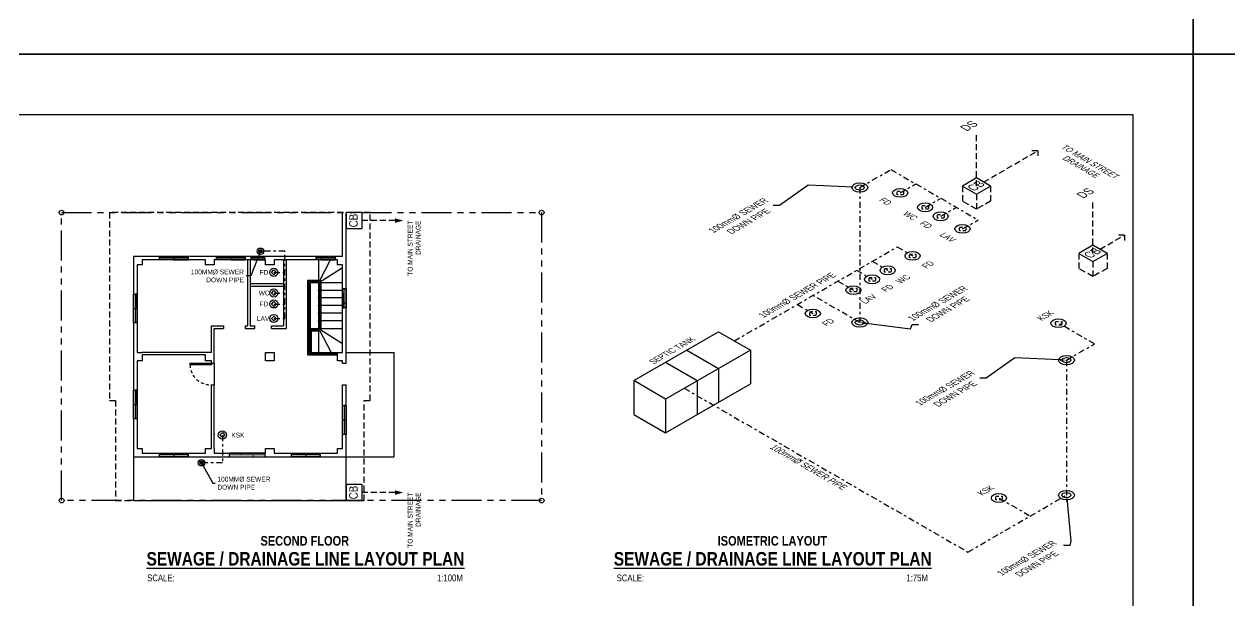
# Model space of a CAD drawing. Header units: inches. Extents: x 7263 to 7501, y 1317 to 1521.
# Drawn here: x 7290.5 to 7340.7, y 1396.3 to 1420.4 of the extents above; entities that cross this region are included whole.
import ezdxf
from ezdxf.enums import TextEntityAlignment as Align

# ---------------------------------------------------------------- set-up
doc = ezdxf.new("R2010")
doc.units = ezdxf.units.IN
doc.header["$MEASUREMENT"] = 0
for name, pattern in [('CWL', [0.5, 0.25, -0.125, 0, -0.125]), ('HIDDEN', [0.375, 0.25, -0.125]), ('HIDDEN2', [0.1875, 0.125, -0.0625]), ('PHANTOM', [2.5, 1.25, -0.25, 0.25, -0.25, 0.25, -0.25])]:
    doc.linetypes.add(name, pattern=pattern)
for name, color, linetype, lineweight in [('.25', 250, 'Continuous', 25), ('Muebles', 2, 'Continuous', 0), ('plumbing', 42, 'Continuous', 15)]:
    doc.layers.add(name, color=color, linetype=linetype, lineweight=lineweight)
for name, color, linetype in [('COLUMN', 7, 'Continuous'), ('Layer1', 1, 'Continuous'), ('Layer2', 2, 'Continuous'), ('Layer3', 3, 'Continuous'), ('Layer4', 4, 'Continuous'), ('Layer5', 5, 'Continuous'), ('Layer6', 6, 'Continuous')]:
    doc.layers.add(name, color=color, linetype=linetype)
doc.styles.get("Standard").update_dxf_attribs({"font": ''})
doc.styles.get('Standard').set_extended_font_data('Tw Cen MT Condensed')
doc.dimstyles.new('ISOMETRIC -30', dxfattribs={"dimtxt": 0.2, "dimasz": 0.18, "dimexe": 0.18, "dimexo": 0.0625, "dimgap": 0.09, "dimtad": 0, "dimzin": 0, "dimdsep": 46, "dimtxsty": 'Standard', "dimblk": 'ARCHTICK', "dimcen": 0.09, "dimclrd": 8, "dimclre": 8, "dimclrt": 2, "dimadec": 0, "dimazin": 0, "dimtfac": 1, "dimtofl": 0, "dimtmove": 0, "dimatfit": 3, "dimfxl": 1, "dimtolj": 1, "dimtzin": 0, "dimarcsym": 0})

# ---------------------------------------------------------------- blocks, each defined once
blk = doc.blocks.new('_ArchTick')
at = {"color": 0, "linetype": 'ByBlock', "const_width": 0.15}
blk.add_lwpolyline([(-0.5, -0.5), (0.5, 0.5)], dxfattribs=at)

msp = doc.modelspace()

# ---------------------------------------------------------------- hatches: boundary and pattern name
at = {"layer": 'Layer5', "true_color": 0xc8c92d, "extrusion": (0, 0.8164965809277261, 0.5773502691896257)}
h = msp.add_hatch(color=52, dxfattribs=at)
h.dxf.hatch_style = 1
h.paths.add_polyline_path([(-7325.173018855593, -3790.057518002789, -0.4142135623730951), (-7325.436721898453, -3790.057518002787, -0.4142135623730951), (-7325.436721898453, -3789.793814959929)])
h.paths.add_polyline_path([(-7325.173018855591, -3789.793814959928, -0.4142135623730951), (-7325.173018855593, -3790.057518002789), (-7325.436721898453, -3789.793814959929, -0.4142135623730951)])
h = msp.add_hatch(color=52, dxfattribs=at)
h.dxf.hatch_style = 1
h.paths.add_polyline_path([(-7325.173018855593, -3786.809922738596, -0.4142135623730951), (-7325.436721898453, -3786.809922738592, -0.4142135623730951), (-7325.436721898453, -3786.546219695735)])
h.paths.add_polyline_path([(-7325.173018855591, -3786.546219695735, -0.4142135623730951), (-7325.173018855593, -3786.809922738596), (-7325.436721898453, -3786.546219695735, -0.4142135623730951)])
h = msp.add_hatch(color=52, dxfattribs=at)
h.dxf.hatch_style = 1
h.paths.add_polyline_path([(-7333.7838944112, -3783.10511070545, -0.4142135623730951), (-7334.04759745406, -3783.105110705447, -0.4142135623730951), (-7334.04759745406, -3782.84140766259)])
h.paths.add_polyline_path([(-7333.783894411198, -3782.841407662588, -0.4142135623730951), (-7333.7838944112, -3783.10511070545), (-7334.04759745406, -3782.84140766259, -0.4142135623730951)])
h = msp.add_hatch(color=52, dxfattribs=at)
h.dxf.hatch_style = 1
h.paths.add_polyline_path([(-7333.7838944112, -3779.857515441257, -0.4142135623730951), (-7334.04759745406, -3779.857515441252, -0.4142135623730951), (-7334.04759745406, -3779.593812398396)])
h.paths.add_polyline_path([(-7333.783894411198, -3779.593812398396, -0.4142135623730951), (-7333.7838944112, -3779.857515441257), (-7334.04759745406, -3779.593812398396, -0.4142135623730951)])
at = {"layer": 'plumbing', "lineweight": 25}
h = msp.add_hatch(color=256, dxfattribs=at)
h.dxf.hatch_style = 1
h.paths.add_polyline_path([(7300.332167918813, 1410.981929948817, -0.4142135623730951), (7300.406754402742, 1410.907343464886, -0.4142135623730951), (7300.332167918813, 1410.832756980956)])
h.paths.add_polyline_path([(7300.257581434882, 1410.907343464886, -0.4142135623730951), (7300.332167918813, 1410.981929948817), (7300.332167918813, 1410.832756980956, -0.4142135623730951)])
h = msp.add_hatch(color=256, dxfattribs=at)
h.dxf.hatch_style = 1
h.paths.add_polyline_path([(7297.878248720578, 1402.16545732757, -0.4142135623730951), (7297.952835204507, 1402.090870843639, -0.4142135623730951), (7297.878248720578, 1402.016284359709)])
h.paths.add_polyline_path([(7297.803662236647, 1402.090870843639, -0.4142135623730951), (7297.878248720578, 1402.16545732757), (7297.878248720578, 1402.016284359709, -0.4142135623730951)])

# ---------------------------------------------------------------- linework, layer by layer
at = {"layer": '.25', "color": 9, "true_color": 0xc7c8ca}
for p in [(7302.747232841641, 1409.274667572694), (7302.747596968831, 1408.95795997853), (7302.747961096023, 1408.641252384366), (7302.748325223214, 1408.324544790202), (7302.748689350405, 1408.007837196038), (7298.398225588222, 1403.266410648448)]:
    msp.add_point(p, dxfattribs=at)
at = {"layer": 'COLUMN', "color": 4}
for centre in [(7292.048225588223, 1412.516204790233), (7312.048225588223, 1412.516204790233), (7292.048225588223, 1400.516204790233), (7312.048225588223, 1400.516204790233)]:
    msp.add_circle(centre, 0.1000000000004455, dxfattribs=at)
at = {"layer": 'Defpoints'}
for points in [[(7262.696543179543, 1470.115960382252), (7339.196543179544, 1470.115960382252), (7339.196543179544, 1419.115960382252), (7262.696543179543, 1419.115960382252)], [(7339.196543179544, 1470.115960382252), (7415.696543179545, 1470.115960382252), (7415.696543179545, 1419.115960382252), (7339.196543179544, 1419.115960382252)], [(7262.696543179543, 1419.115960382252), (7339.196543179544, 1419.115960382252), (7339.196543179544, 1368.115960382252), (7262.696543179543, 1368.115960382252)], [(7339.196543179544, 1419.115960382252), (7415.696543179545, 1419.115960382252), (7415.696543179545, 1368.115960382252), (7339.196543179544, 1368.115960382252)]]:
    msp.add_lwpolyline(points, close=True, dxfattribs=at)
at = {"layer": 'Layer1'}
for p, q in [((7302.848191853352, 1409.691377678738), (7302.297960577474, 1409.691377678739)), ((7302.297960577474, 1409.691377678739), (7302.297960577474, 1406.590859013224)), ((7302.798249257489, 1409.641377678737), (7302.348133465977, 1409.641377678738)), ((7302.348133465977, 1409.641377678738), (7302.348133465978, 1406.641031901729)), ((7302.798249257489, 1409.641377678737), (7302.799053510644, 1407.641204790233)), ((7302.848191853352, 1409.691377678738), (7302.849111030027, 1407.591204790232)), ((7302.399009537777, 1407.641204790233), (7302.399069323567, 1407.591204790232)), ((7302.399009537777, 1407.641204790233), (7302.799053510644, 1407.641204790233)), ((7302.399069323567, 1407.591204790232), (7302.849111030027, 1407.591204790232)), ((7298.398225588221, 1406.241204790235), (7298.398225588221, 1405.341204790235)), ((7302.297960577474, 1406.590859013224), (7303.548225588222, 1406.590859013224)), ((7302.348133465978, 1406.641031901729), (7303.548225588222, 1406.641031901728))]:
    msp.add_line(p, q, dxfattribs=at)
for points in [[(7296.123225588221, 1410.691204790233), (7297.323225588221, 1410.691204790233), (7297.323225588221, 1410.541204790233), (7296.123225588221, 1410.541204790233)], [(7298.498265971351, 1410.691204790237), (7299.698265971352, 1410.691204790237), (7299.698265971352, 1410.541204790237), (7298.498265971351, 1410.541204790237)], [(7299.948306354484, 1410.691204790232), (7300.498225588221, 1410.691204790232), (7300.498225588221, 1410.541204790232), (7299.948306354484, 1410.541204790232)], [(7302.64822558822, 1410.691204790233), (7303.448225588221, 1410.691204790233), (7303.448225588221, 1410.541204790233), (7302.64822558822, 1410.541204790233)], [(7303.898225588222, 1409.341204790233), (7303.898225588222, 1408.541204790232), (7303.748225588222, 1408.541204790232), (7303.748225588222, 1409.341204790233)], [(7295.048225588222, 1407.916204790232), (7295.048225588222, 1409.116204790233), (7295.198225588221, 1409.116204790233), (7295.198225588221, 1407.916204790232)], [(7295.048225588222, 1403.916204790232), (7295.048225588222, 1405.116204790233), (7295.198225588221, 1405.116204790233), (7295.198225588221, 1403.916204790232)], [(7303.748225588224, 1403.275818461509), (7303.748225588224, 1404.47581846151), (7303.898225588224, 1404.47581846151), (7303.898225588224, 1403.275818461509)], [(7296.12322558822, 1402.491204790233), (7297.32322558822, 1402.491204790233), (7297.32322558822, 1402.341204790233), (7296.12322558822, 1402.341204790233)], [(7300.523225588222, 1402.341204790234), (7300.523225588222, 1402.491204790233), (7299.023225588222, 1402.491204790233), (7299.023225588222, 1402.341204790234)], [(7301.623225588221, 1402.491204790233), (7302.823225588222, 1402.491204790233), (7302.823225588222, 1402.341204790233), (7301.623225588221, 1402.341204790233)]]:
    msp.add_lwpolyline(points, close=True, dxfattribs=at)
at = {"layer": 'Layer1', "linetype": 'HIDDEN2'}
msp.add_arc((7298.243538088223, 1406.184954790234), 0.8455204226735049, 181.2706776869184, 273.7084281569754, dxfattribs=at)
at = {"layer": 'Layer2'}
for p, q in [((7302.745976084781, 1410.541204790233), (7302.746953153734, 1409.691377678739)), ((7302.802532740468, 1409.69137767874), (7303.257355989584, 1410.541204790233)), ((7302.747068129032, 1409.591375396129), (7303.750264145622, 1410.226846133626)), ((7302.749053477596, 1409.591377678738), (7302.398306354483, 1409.591031901728)), ((7302.398306354483, 1409.591031901728), (7302.398306354482, 1406.691204790233)), ((7302.746868714449, 1409.591375166858), (7302.749053477596, 1407.691129601874)), ((7302.747010640071, 1409.641377678737), (7302.747068129032, 1409.591375396129)), ((7302.747068129032, 1409.591375396129), (7302.775772988817, 1409.641377678739)), ((7302.798269362998, 1409.59137539613), (7302.747068129032, 1409.591375396129)), ((7302.79863349019, 1409.274667801966), (7302.747432256224, 1409.274667801966)), ((7303.748225588223, 1409.591375396129), (7302.848235621064, 1409.591375396129)), ((7303.748589715415, 1409.274667801966), (7302.848599748256, 1409.274667801966)), ((7302.79899761738, 1408.957960207802), (7302.747796383414, 1408.957960207802)), ((7303.748953842605, 1408.957960207802), (7302.848963875446, 1408.957960207802)), ((7302.798269362998, 1408.641252613638), (7302.747068129032, 1408.641252613638)), ((7302.799725871763, 1408.324545019474), (7302.748524637797, 1408.324545019474)), ((7303.748225588223, 1408.641252613638), (7302.848235621064, 1408.641252613638)), ((7303.749682096988, 1408.324545019474), (7302.849692129829, 1408.324545019474)), ((7302.800089998954, 1408.00783742531), (7302.748888764988, 1408.00783742531)), ((7303.750046224179, 1408.00783742531), (7302.85005625702, 1408.00783742531)), ((7302.448949787729, 1407.691204790233), (7302.44900957352, 1407.641204790234)), ((7302.448949787729, 1407.691204790233), (7302.798996024307, 1407.691204790232)), ((7302.449069359311, 1407.591204790232), (7302.45014550354, 1406.691204790233)), ((7302.74901323716, 1407.691204790232), (7302.775772988817, 1407.641204790233)), ((7302.74901323716, 1407.691204790232), (7302.799038822856, 1407.659454824885)), ((7302.749110963933, 1407.591204790232), (7302.750145718, 1406.691204790233)), ((7302.802532740476, 1407.591204790232), (7303.283674860566, 1406.692201454463)), ((7302.848996057353, 1407.691204790233), (7303.751286913388, 1407.691204790233)), ((7302.849080518499, 1407.627694634968), (7303.750040901908, 1407.055878022477)), ((7302.398306354482, 1406.691204790233), (7303.548225588222, 1406.691204790233))]:
    msp.add_line(p, q, dxfattribs=at)
for points in [[(7296.723225588221, 1410.616204790233), (7296.123225588221, 1410.616204790233), (7296.123225588221, 1410.691204790233), (7296.723225588221, 1410.691204790233)], [(7296.723225588221, 1410.541204790233), (7297.323225588221, 1410.541204790233), (7297.323225588221, 1410.616204790233), (7296.723225588221, 1410.616204790233)], [(7299.098265971352, 1410.616204790237), (7298.498265971351, 1410.616204790237), (7298.498265971351, 1410.691204790237), (7299.098265971352, 1410.691204790237)], [(7299.098265971352, 1410.541204790237), (7299.698265971352, 1410.541204790237), (7299.698265971352, 1410.616204790237), (7299.098265971352, 1410.616204790237)], [(7300.376791366869, 1410.616204790232), (7299.948306354484, 1410.616204790232), (7299.948306354484, 1410.691204790232), (7300.376791366869, 1410.691204790232)], [(7300.498225588221, 1410.616204790232), (7300.069740575836, 1410.616204790232), (7300.069740575836, 1410.541204790232), (7300.498225588221, 1410.541204790232)], [(7303.248225588221, 1410.616204790233), (7302.64822558822, 1410.616204790233), (7302.64822558822, 1410.691204790233), (7303.248225588221, 1410.691204790233)], [(7302.848225588221, 1410.541204790233), (7303.448225588221, 1410.541204790233), (7303.448225588221, 1410.616204790233), (7302.848225588221, 1410.616204790233)], [(7303.823225588222, 1408.741204790233), (7303.823225588222, 1409.341204790233), (7303.898225588222, 1409.341204790233), (7303.898225588222, 1408.741204790233)], [(7295.198225588221, 1408.516204790233), (7295.198225588221, 1409.116204790233), (7295.123225588221, 1409.116204790233), (7295.123225588221, 1408.516204790233)], [(7303.748225588222, 1409.141204790232), (7303.748225588222, 1408.541204790232), (7303.823225588222, 1408.541204790232), (7303.823225588222, 1409.141204790232)], [(7295.123225588221, 1408.516204790233), (7295.123225588221, 1407.916204790232), (7295.048225588222, 1407.916204790232), (7295.048225588222, 1408.516204790233)], [(7297.398225588222, 1406.241204790233), (7298.298225588222, 1406.241204790233), (7298.298225588222, 1406.166204790233), (7297.398225588222, 1406.166204790233)], [(7295.198225588221, 1404.516204790233), (7295.198225588221, 1405.116204790233), (7295.123225588221, 1405.116204790233), (7295.123225588221, 1404.516204790233)], [(7295.123225588221, 1404.516204790233), (7295.123225588221, 1403.916204790232), (7295.048225588222, 1403.916204790232), (7295.048225588222, 1404.516204790233)], [(7303.898225588224, 1403.875818461509), (7303.898225588224, 1404.47581846151), (7303.823225588223, 1404.47581846151), (7303.823225588223, 1403.875818461509)], [(7303.823225588223, 1403.875818461509), (7303.823225588223, 1403.275818461509), (7303.748225588224, 1403.275818461509), (7303.748225588224, 1403.875818461509)], [(7296.72322558822, 1402.416204790233), (7296.12322558822, 1402.416204790233), (7296.12322558822, 1402.491204790233), (7296.72322558822, 1402.491204790233)], [(7296.72322558822, 1402.341204790233), (7297.32322558822, 1402.341204790233), (7297.32322558822, 1402.416204790233), (7296.72322558822, 1402.416204790233)], [(7302.223225588222, 1402.416204790233), (7301.623225588221, 1402.416204790233), (7301.623225588221, 1402.491204790233), (7302.223225588222, 1402.491204790233)], [(7302.223225588222, 1402.341204790233), (7302.823225588222, 1402.341204790233), (7302.823225588222, 1402.416204790233), (7302.223225588222, 1402.416204790233)]]:
    msp.add_lwpolyline(points, close=True, dxfattribs=at)
at = {"layer": 'Layer3', "color": 52, "linetype": 'CWL', "lineweight": -3, "true_color": 0xc8c92d}
for p, q in [((7325.304870377026, 1413.561338966719, -3642.153214571892), (7326.603908482702, 1414.311338966719, -3642.153214571892)), ((7326.603908482702, 1414.311338966719, -3642.153214571892), (7330.241215178597, 1412.211338966719, -3642.153214571892)), ((7325.304870377023, 1413.561338966714, -3642.153214571884), (7325.304870377023, 1407.936338966714, -3642.153214571884)), ((7326.987023881428, 1413.3355958795, -3642.152163687877), (7327.636542934265, 1413.710595879498, -3642.152163687874)), ((7328.026254365969, 1412.7355958795, -3642.152163687877), (7328.675773418806, 1413.110595879499, -3642.152163687875)), ((7328.682369451783, 1412.36133896672, -3642.153214571897), (7329.33188850462, 1412.736338966718, -3642.153214571895)), ((7329.59169612576, 1411.83633896672, -3642.153214571894), (7330.241215178597, 1412.211338966719, -3642.153214571892)), ((7301.348032555469, 1410.907343464886), (7300.332167918813, 1410.907343464886)), ((7301.348032555469, 1408.103897157082), (7301.348032555469, 1410.907343464886)), ((7320.082737192201, 1407.171338966714, -3642.153214571884), (7326.863716103832, 1411.086338966714, -3642.153214571884)), ((7326.863716103832, 1411.086338966714, -3642.153214571884), (7327.513235156671, 1410.711338966714, -3642.153214571884)), ((7325.824485619291, 1410.486338966714, -3642.153214571884), (7326.47400467213, 1410.111338966714, -3642.153214571884)), ((7300.89414065629, 1410.024912370426), (7301.348032555469, 1410.024912370426)), ((7325.174966566455, 1410.111338966714, -3642.153214571884), (7325.824485619291, 1409.736338966714, -3642.153214571884)), ((7324.395543703048, 1409.661338966714, -3642.153214571884), (7325.045062755887, 1409.286338966714, -3642.153214571884)), ((7300.89414065629, 1409.165392494752), (7301.348032555469, 1409.165392494752)), ((7325.304870377026, 1407.936338966717, -3642.15321457189), (7323.356313218513, 1409.061338966717, -3642.15321457189)), ((7300.89414065629, 1408.707219587036), (7301.348032555469, 1408.707219587036)), ((7322.706794165669, 1408.686338966714, -3642.153214571884), (7323.356313218507, 1408.311338966714, -3642.153214571884)), ((7300.89414065629, 1408.103897157082), (7301.348032555469, 1408.103897157082)), ((7335.084880227741, 1407.042364742087, -3638.725197348567), (7333.590986406213, 1407.904864742087, -3638.725197348567)), ((7333.915745932632, 1406.367364742087, -3638.725197348567), (7335.084880227741, 1407.042364742087, -3638.725197348567)), ((7333.91574593263, 1406.367364742082, -3638.725197348559), (7333.91574593263, 1400.742364742082, -3638.725197348559)), ((7317.989538757037, 1405.197364742085, -3638.725197348564), (7329.810785518716, 1398.372364742073, -3638.725197348564)), ((7298.747926439891, 1403.245359116222), (7298.747926439891, 1402.090870843639)), ((7298.747926439891, 1402.090870843639), (7297.878248720578, 1402.090870843639)), ((7329.810785518691, 1398.372364742058, -3638.725197348565), (7333.91574593263, 1400.742364742058, -3638.725197348565)), ((7331.109823624375, 1400.622364742085, -3638.725197348568), (7332.40886173007, 1399.872364742073, -3638.72519734857))]:
    msp.add_line(p, q, dxfattribs=at)
at = {"layer": 'Layer3'}
for p, q in [((7303.748225588222, 1410.691204790233), (7303.748225588222, 1412.516204790233)), ((7303.898225588221, 1406.241204790233), (7303.898225588223, 1412.516204790233)), ((7303.748225588221, 1410.691204790233), (7295.048225588222, 1410.691204790233)), ((7295.048225588222, 1410.691204790233), (7295.048225588222, 1402.341204790233)), ((7295.398225588222, 1410.341204790233), (7295.198225588221, 1410.341204790233)), ((7295.198225588221, 1410.341204790233), (7295.198225588221, 1406.691204790233)), ((7295.398225588221, 1410.541204790233), (7295.398225588222, 1410.341204790233)), ((7298.048225588222, 1410.541204790233), (7295.398225588221, 1410.541204790233)), ((7298.048225588222, 1410.341204790233), (7298.048225588221, 1410.541204790233)), ((7298.398225588222, 1410.341204790233), (7298.048225588222, 1410.341204790233)), ((7298.398225588221, 1410.541204790233), (7298.398225588222, 1410.341204790233)), ((7300.548225588222, 1410.541204790233), (7298.398225588221, 1410.541204790233)), ((7299.798306354483, 1410.541204790233), (7299.798306354483, 1407.791204790233)), ((7299.898306354483, 1410.541204790233), (7299.898306354483, 1407.791204790233)), ((7299.948306354484, 1410.691204790232), (7299.948306354484, 1410.541204790232)), ((7300.548225588222, 1410.341204790233), (7300.548225588222, 1410.541204790233)), ((7300.898225588222, 1410.341204790233), (7300.548225588222, 1410.341204790233)), ((7300.898225588222, 1410.541204790233), (7300.898225588222, 1410.341204790233)), ((7303.548225588222, 1410.541204790233), (7300.898225588221, 1410.541204790233)), ((7301.298306354483, 1410.541204790233), (7301.298306354483, 1407.791204790233)), ((7301.398306354483, 1410.541204790233), (7301.398306354483, 1407.691204790233)), ((7302.64822558822, 1410.691204790233), (7302.64822558822, 1410.541204790233)), ((7303.548225588222, 1410.341204790233), (7303.548225588222, 1410.541204790233)), ((7303.748225588221, 1410.341204790233), (7303.548225588222, 1410.341204790233)), ((7303.748225588223, 1406.691204790233), (7303.748225588222, 1410.341204790233)), ((7301.298306354483, 1409.541204790233), (7299.898306354484, 1409.541204790233)), ((7301.298306354483, 1409.441204790233), (7299.898306354484, 1409.441204790233)), ((7303.898225588222, 1409.341204790233), (7303.748225588222, 1409.341204790233)), ((7298.298225588222, 1406.691204790233), (7298.298225588222, 1407.791204790233)), ((7298.298225588222, 1407.791204790233), (7298.798306354483, 1407.791204790233)), ((7298.798306354482, 1407.791204790233), (7298.798306354483, 1407.691204790233)), ((7299.698306354481, 1407.791204790233), (7299.798306354482, 1407.791204790233)), ((7299.698306354481, 1407.791204790233), (7299.698306354481, 1407.691204790233)), ((7299.898306354484, 1407.791204790233), (7300.098306354486, 1407.791204790233)), ((7300.098306354485, 1407.691204790233), (7300.098306354487, 1407.791204790232)), ((7300.798306354486, 1407.691204790233), (7300.798306354486, 1407.791204790232)), ((7300.798306354485, 1407.791204790233), (7301.298306354483, 1407.791204790233)), ((7298.398225588221, 1406.241204790233), (7298.398225588222, 1407.691204790233)), ((7298.398225588222, 1407.691204790233), (7298.798306354483, 1407.691204790233)), ((7299.698306354481, 1407.691204790233), (7300.098306354486, 1407.691204790233)), ((7300.798306354486, 1407.691204790233), (7301.398306354483, 1407.691204790233)), ((7295.198225588219, 1406.691204790233), (7295.398225588222, 1406.691204790233)), ((7295.398225588222, 1406.341204790233), (7295.19822558822, 1406.341204790233)), ((7295.198225588221, 1406.341204790233), (7295.19822558822, 1402.691204790233)), ((7298.298225588222, 1406.691204790233), (7295.398225588222, 1406.691204790233)), ((7295.398225588222, 1406.591204790233), (7295.398225588222, 1406.341204790233)), ((7298.048225588222, 1406.591204790233), (7295.398225588222, 1406.591204790233)), ((7298.048225588222, 1406.341204790233), (7298.048225588222, 1406.591204790233)), ((7298.298225588223, 1406.341204790233), (7298.048225588222, 1406.341204790233)), ((7298.298225588222, 1406.241204790233), (7298.298225588222, 1406.341204790233)), ((7298.298225588222, 1406.241204790233), (7298.398225588221, 1406.241204790233)), ((7300.548225588222, 1406.691204790233), (7300.898225588222, 1406.691204790233)), ((7300.548225588222, 1406.341204790233), (7300.548225588222, 1406.691204790233)), ((7300.898225588222, 1406.341204790233), (7300.548225588222, 1406.341204790233)), ((7300.898225588222, 1406.691204790233), (7300.898225588222, 1406.341204790233)), ((7303.548225588222, 1406.691204790233), (7303.748225588224, 1406.691204790233)), ((7303.548225588222, 1406.341204790233), (7303.548225588222, 1406.691204790233)), ((7303.748225588223, 1406.341204790233), (7303.548225588222, 1406.341204790233)), ((7303.748225588223, 1406.241204790233), (7303.748225588223, 1406.341204790233)), ((7303.748225588223, 1406.241204790233), (7303.898225588223, 1406.241204790233)), ((7303.898225588222, 1406.691204790233), (7305.898225588222, 1406.691204790233)), ((7305.898225588222, 1402.341204790233), (7305.898225588222, 1406.691204790233)), ((7298.298225588222, 1402.691204790233), (7298.298225588222, 1405.341204790234)), ((7298.298225588222, 1405.341204790233), (7298.398225588221, 1405.341204790234)), ((7298.398225588222, 1402.691204790233), (7298.398225588221, 1405.341204790234)), ((7303.748225588223, 1402.691204790233), (7303.748225588223, 1405.341204790233)), ((7303.748225588223, 1405.341204790233), (7303.898225588223, 1405.341204790233)), ((7303.898225588222, 1402.341204790233), (7303.898225588221, 1405.341204790233)), ((7295.048225588222, 1402.341204790233), (7303.898225588222, 1402.341204790233)), ((7295.048225588222, 1402.341204790233), (7295.048225588222, 1400.516204790233)), ((7295.198225588219, 1402.691204790233), (7295.398225588222, 1402.691204790233)), ((7295.398225588222, 1402.691204790233), (7295.398225588221, 1402.491204790233)), ((7295.398225588222, 1402.491204790233), (7298.048225588221, 1402.491204790233)), ((7298.048225588222, 1402.691204790233), (7298.298225588223, 1402.691204790233)), ((7298.048225588222, 1402.491204790233), (7298.048225588222, 1402.691204790233)), ((7298.398225588222, 1402.691204790233), (7298.398225588221, 1402.491204790233)), ((7298.398225588222, 1402.491204790233), (7300.548225588222, 1402.491204790233)), ((7300.548225588222, 1402.691204790233), (7300.898225588222, 1402.691204790233)), ((7300.548225588223, 1402.491204790233), (7300.548225588222, 1402.691204790233)), ((7300.898225588222, 1402.691204790233), (7300.898225588221, 1402.491204790233)), ((7300.898225588222, 1402.491204790233), (7303.548225588223, 1402.491204790233)), ((7303.548225588222, 1402.691204790233), (7303.748225588223, 1402.691204790233)), ((7303.548225588222, 1402.491204790233), (7303.548225588222, 1402.691204790233)), ((7303.898225588222, 1400.516204790233), (7303.898225588222, 1402.341204790233)), ((7303.898225588222, 1402.341204790233), (7305.898225588222, 1402.341204790233)), ((7295.048225588222, 1400.516204790233), (7303.898225588222, 1400.516204790233))]:
    msp.add_line(p, q, dxfattribs=at)
at = {"layer": 'Layer3', "linetype": 'PHANTOM'}
msp.add_lwpolyline([(7292.048225588223, 1412.516204790233), (7312.048225588223, 1412.516204790233), (7312.048225588223, 1400.516204790233), (7292.048225588223, 1400.516204790233)], close=True, dxfattribs=at)
at = {"layer": 'Layer3', "linetype": 'HIDDEN'}
msp.add_lwpolyline([(7294.048225588223, 1412.516204790233), (7294.048225588223, 1404.691204790232), (7294.298225588223, 1404.691204790232), (7294.298225588223, 1400.516204790233), (7304.648225588223, 1400.516204790233), (7304.648225588222, 1404.691204790232), (7304.898225588223, 1404.691204790232), (7304.898225588223, 1412.516204790233)], close=True, dxfattribs=at)
at = {"layer": 'Layer4', "linetype": 'HIDDEN'}
for p, q in [((7330.16842443165, 1413.619313209371, -3642.153214571884), (7330.168424431652, 1415.836755674099, -3642.153214571884)), ((7330.463052257144, 1413.789416663734, -3642.393777184056), (7332.725388521233, 1415.095577114803, -3642.393777184056)), ((7332.725388521233, 1415.095577114803, -3642.393777184056), (7332.408663530883, 1415.095577114803, -3642.393777184056)), ((7332.725388521233, 1415.095577114803, -3642.393777184056), (7332.725388521233, 1414.878320208944, -3642.393777184056)), ((7329.579168780662, 1413.619313209371, -3642.153214571883), (7329.579168780662, 1412.994313209372, -3642.153214571883)), ((7330.16842443165, 1413.279106300651, -3641.672089347558), (7330.168424431652, 1412.654106300652, -3641.672089347558)), ((7330.757680082638, 1413.619313209372, -3642.153214571883), (7330.757680082642, 1412.994313209374, -3642.153214571883)), ((7335.020294105378, 1410.818084947172, -3642.153214571884), (7335.020294105379, 1413.035527411899, -3642.153214571884)), ((7335.314921930872, 1410.988188401535, -3642.393777184056), (7336.3358113227, 1411.577599166719, -3642.393777184056)), ((7336.3358113227, 1411.577599166719, -3642.393777184056), (7336.01908633235, 1411.577599166719, -3642.393777184056)), ((7336.3358113227, 1411.577599166719, -3642.393777184056), (7336.3358113227, 1411.36034226086, -3642.393777184056)), ((7334.43103845439, 1410.818084947171, -3642.153214571883), (7334.43103845439, 1410.193084947173, -3642.153214571883)), ((7335.609549756366, 1410.818084947173, -3642.153214571883), (7335.609549756369, 1410.193084947174, -3642.153214571883)), ((7335.020294105378, 1410.477878038451, -3641.672089347558), (7335.020294105379, 1409.852878038453, -3641.672089347558))]:
    msp.add_line(p, q, dxfattribs=at)
at = {"layer": 'Layer4', "extrusion": (0, 0.8164965809277261, 0.5773502691896258)}
for points, elevation in [([(-7329.579168780662, -3789.959137925963), (-7330.16842443165, -3789.369882274973), (-7330.757680082638, -3789.959137925963), (-7330.16842443165, -3790.548393576952), (-7329.579168780662, -3789.959137925963)], -948.5828028940889), ([(-7334.43103845439, -3788.341848034721), (-7335.020294105378, -3787.752592383732), (-7335.609549756366, -3788.341848034721), (-7335.020294105378, -3788.931103685711), (-7334.43103845439, -3788.341848034721)], -950.8699961925734)]:
    msp.add_lwpolyline(points, dxfattribs=dict(at, elevation=elevation))
at = {"layer": 'Layer4', "linetype": 'HIDDEN', "elevation": -3642.153214571884}
for points in [[(7330.757680082642, 1412.994313209375), (7330.168424431652, 1412.654106300654), (7329.579168780664, 1412.994313209374)], [(7335.609549756369, 1410.193084947176), (7335.020294105379, 1409.852878038455), (7334.431038454391, 1410.193084947175)]]:
    msp.add_lwpolyline(points, dxfattribs=at)
at = {"layer": 'Layer4'}
for points in [[(7303.898225588222, 1411.849538123559), (7304.564892254888, 1411.849538123559), (7304.564892254888, 1412.516204790226), (7303.898225588222, 1412.516204790226), (7303.898225588222, 1411.849538123559)], [(7303.898225588222, 1400.516204790226), (7304.564892254888, 1400.516204790226), (7304.564892254888, 1401.182871456893), (7303.898225588222, 1401.182871456893), (7303.898225588222, 1400.516204790226)]]:
    msp.add_lwpolyline(points, dxfattribs=at)
at = {"layer": 'Layer4', "linetype": 'HIDDEN'}
for points in [[(7305.934440973481, 1412.182871456893), (7304.564892254888, 1412.182871456893)], [(7305.934440973481, 1400.84953812356), (7304.564892254888, 1400.84953812356)]]:
    msp.add_lwpolyline(points, dxfattribs=at)
for points in [[(7305.934440973481, 1412.280885852987), (7306.282212376675, 1412.182871456893), (7305.934440973481, 1412.084857060797)], [(7305.934440973481, 1400.947552519654), (7306.282212376675, 1400.84953812356), (7305.934440973481, 1400.751523727464)]]:
    msp.add_solid(points, dxfattribs=at)
at = {"layer": 'Layer5', "color": 52, "linetype": 'HIDDEN2', "true_color": 0xc8c92d, "extrusion": (0, 0.8164965809277261, 0.5773502691896258)}
for points, elevation in [([(-7326.859306191704, -3789.929462701726), (-7327.127319945986, -3789.930076393717), (-7327.127933636676, -3789.662062639432), (-7326.859919883041, -3789.661448948091)], -948.8138503957077), ([(-7327.898536676245, -3789.583052540213), (-7328.166550430527, -3789.583666232203), (-7328.167164121217, -3789.315652477918), (-7327.899150367582, -3789.315038786579)], -949.3037483442658), ([(-7328.548055729084, -3789.36654618927), (-7328.816069483365, -3789.367159881258), (-7328.816683174055, -3789.099146126975), (-7328.54866942042, -3789.098532435635)], -949.6099345621155), ([(-7329.457382403059, -3789.063437297942), (-7329.725396157338, -3789.064050989932), (-7329.72600984803, -3788.796037235647), (-7329.457996094393, -3788.795423544307)], -950.0385952670995), ([(-7327.378921433971, -3788.413918245094), (-7327.646935188252, -3788.414531937083), (-7327.647548878943, -3788.1465181828), (-7327.379535125307, -3788.145904491459)], -950.9571539206427), ([(-7325.690171896592, -3787.851001732633), (-7325.958185650873, -3787.851615424623), (-7325.958799341563, -3787.583601670339), (-7325.690785587928, -3787.582987978998)], -951.7532380870471), ([(-7326.33969094943, -3788.06750808358), (-7326.607704703712, -3788.06812177557), (-7326.608318394402, -3787.800108021286), (-7326.340304640767, -3787.799494329945)], -951.4470518692001), ([(-7324.910749033187, -3787.591194111498), (-7325.178762787466, -3787.591807803488), (-7325.179376478159, -3787.323794049204), (-7324.911362724521, -3787.323180357863)], -952.1206615484643), ([(-7323.221999495808, -3787.028277599039), (-7323.490013250089, -3787.028891291029), (-7323.490626940779, -3786.760877536743), (-7323.222613187144, -3786.760263845404)], -952.9167457148694), ([(-7333.456672683512, -3783.994635253834), (-7333.724686437793, -3783.995248945823), (-7333.725300128485, -3783.727235191538), (-7333.457286374848, -3783.726621500199)], -951.2694638628441), ([(-7330.975509901672, -3779.790081918457), (-7331.243523655951, -3779.790695610446), (-7331.244137346644, -3779.52268185616), (-7330.976123593006, -3779.522068164822)], -957.2156002134502)]:
    msp.add_lwpolyline(points, close=True, dxfattribs=dict(at, elevation=elevation))
at = {"layer": 'Layer5', "color": 52, "true_color": 0xc8c92d}
for points, elevation in [([(7325.572744429118, 1407.902523404979), (7327.423951285679, 1407.668832984953), (7327.483391660314, 1407.859035473929), (7327.753391660314, 1407.859035473929)], -3642.15321457189), ([(7333.942404537623, 1400.473684041662), (7334.105713120419, 1398.82776654415), (7334.057277289404, 1398.643917531393), (7333.787277289403, 1398.643917531393)], -3638.725197348565)]:
    msp.add_lwpolyline(points, dxfattribs=dict(at, elevation=elevation))
at = {"layer": 'Layer5', "color": 52, "true_color": 0xc8c92d, "extrusion": (0, 0.816496580927726, 0.5773502691896257)}
for centre, radius in [((-7325.304870377026, -3789.925666481357, -948.6301386649984), 0.3333333333375778), ((-7325.304870377026, -3789.925666481357, -948.6301386649984), 0.1864662098258426), ((-7325.304870377026, -3786.678071217164, -953.2229319327155), 0.3333333333375778), ((-7325.304870377026, -3786.678071217164, -953.2229319327155), 0.1864662098258426), ((-7333.915745932632, -3782.973259184017, -952.5248273560187), 0.3333333333375778), ((-7333.915745932632, -3782.973259184017, -952.5248273560187), 0.1864662098258426), ((-7333.915745932632, -3779.725663919824, -957.1176206237376), 0.3333333333375778), ((-7333.915745932632, -3779.725663919824, -957.1176206237376), 0.1864662098258426)]:
    msp.add_circle(centre, radius, dxfattribs=at)
at = {"layer": 'Layer5', "color": 52, "true_color": 0xc8c92d, "extrusion": (0, 0.8164965809277261, 0.5773502691896258)}
for centre in [(-7326.987023881428, -3789.79447560598, -948.8138503957111), (-7328.026254365969, -3789.448065444468, -949.3037483442688), (-7328.675773418808, -3789.231559093523, -949.6099345621165), (-7329.585100092782, -3788.928450202196, -950.0385952671022), (-7327.506639123695, -3788.278931149347, -950.9571539206456), (-7326.467408639154, -3787.932520987833, -951.4470518692037), (-7325.817889586316, -3787.716014636887, -951.7532380870512), (-7325.038466722911, -3787.456207015752, -952.1206615484678), (-7323.349717185532, -3786.89329050329, -952.9167457148737), (-7333.584390373236, -3783.859648158086, -951.2694638628486), (-7331.103227591396, -3779.65509482271, -957.215600213455)]:
    msp.add_circle(centre, 0.3158580665850078, dxfattribs=at)
at = {"layer": 'Layer5', "color": 52, "true_color": 0xc8c92d}
for points in [[(7325.567108502161, 1407.85787772963, -3642.15321457189), (7325.304870377026, 1407.936338966717, -3642.15321457189), (7325.578380356074, 1407.947169080328, -3642.15321457189)], [(7333.897624420885, 1400.469240940831, -3638.725197348565), (7333.915745932632, 1400.742364742086, -3638.725197348565), (7333.987184654358, 1400.478127142494, -3638.725197348565)]]:
    msp.add_solid(points, dxfattribs=at)
at = {"layer": 'Layer6'}
msp.add_line((7336.68670065986, 1416.606117862567), (7336.68670065986, 1370.625802901936), dxfattribs=at)
msp.add_lwpolyline([(7336.68670065986, 1370.625802901936), (7266.712291211039, 1370.625802901936), (7266.712291211039, 1416.606117862567), (7336.68670065986, 1416.606117862567)], close=True, dxfattribs=at)
at = {"layer": 'Muebles'}
for points in [[(7300.023225588222, 1402.416204790233), (7300.023225588222, 1402.341204790234), (7299.023225588222, 1402.341204790234), (7299.023225588222, 1402.416204790233)], [(7300.523225588222, 1402.416204790233), (7300.523225588222, 1402.491204790233), (7299.523225588222, 1402.491204790233), (7299.523225588222, 1402.416204790233)]]:
    msp.add_lwpolyline(points, close=True, dxfattribs=at)
at = {"layer": 'plumbing', "color": 52, "lineweight": 25, "true_color": 0xc8c92d, "extrusion": (0, 0.8164965809277261, 0.5773502691896258)}
for p, q in [((7318.093999370119, 1406.788606194403, -3641.611948694517), (7319.419824584843, 1406.023140649784, -3640.529416939787)), ((7317.210115893634, 1406.278295831324, -3640.890260858031), (7318.535941108358, 1405.512830286704, -3639.8077291033))]:
    msp.add_line(p, q, dxfattribs=at)
at = {"layer": 'plumbing', "color": 52, "lineweight": 25, "true_color": 0xc8c92d}
for p, q in [((7320.745649799564, 1406.788606194403, -3641.611948694513), (7320.745649799562, 1405.382356194404, -3641.611948694513)), ((7319.419824584843, 1406.023140649786, -3640.529416939788), (7319.419824584839, 1404.616890649786, -3640.529416939789)), ((7315.884290678906, 1405.512830286704, -3639.807729103296), (7315.884290678904, 1404.106580286705, -3639.807729103296)), ((7318.535941108356, 1405.512830286705, -3639.807729103301), (7318.535941108356, 1404.106580286706, -3639.807729103301)), ((7317.210115893632, 1404.747364742084, -3638.725197348564), (7317.21011589363, 1403.341114742085, -3638.725197348564))]:
    msp.add_line(p, q, dxfattribs=at)
for points, elevation in [([(7325.035134244436, 1413.573272900369), (7323.149058866881, 1413.656718518856), (7321.961496503179, 1412.815194495811), (7321.691496503178, 1412.815194495811)], -3642.153214571892), ([(7333.646009800034, 1406.379298675731), (7331.759934422477, 1406.462744294219), (7330.572372058775, 1405.621220271174), (7330.302372058774, 1405.621220271174)], -3638.725197348559), ([(7315.884290678904, 1404.106580286706), (7317.21011589363, 1403.341114742087), (7320.745649799562, 1405.382356194406)], -3639.807729103296)]:
    msp.add_lwpolyline(points, dxfattribs=dict(at, elevation=elevation))
at = {"layer": 'plumbing', "lineweight": 25}
for points in [[(7300.89390921863, 1410.125986686503), (7300.995214972695, 1410.025143807923), (7300.894372093623, 1409.923838054347), (7300.793066340048, 1410.024680932928)], [(7300.89390921863, 1409.264464673558), (7300.995214972695, 1409.163621794978), (7300.894372093623, 1409.062316041402), (7300.793066340048, 1409.163158919983)], [(7300.89390921863, 1408.808293903113), (7300.995214972695, 1408.707451024533), (7300.894372093623, 1408.606145270958), (7300.793066340048, 1408.706988149538)], [(7300.89390921863, 1408.204971473159), (7300.995214972695, 1408.104128594579), (7300.894372093623, 1408.002822841004), (7300.793066340048, 1408.103665719584)], [(7298.747695002231, 1403.346433432299), (7298.849000756296, 1403.245590553719), (7298.748157877224, 1403.144284800144), (7298.646852123649, 1403.245127678724)]]:
    msp.add_lwpolyline(points, close=True, dxfattribs=at)
at = {"layer": 'plumbing', "color": 52, "lineweight": 25, "true_color": 0xc8c92d, "extrusion": (0, 0.8164965809277261, 0.5773502691896258), "elevation": -953.8475518171267}
msp.add_lwpolyline([(-7320.745649799565, -3785.573485653868), (-7317.210115893632, -3782.037951747935), (-7315.884290678908, -3783.36377696266), (-7319.419824584839, -3786.899310868592), (-7320.745649799565, -3785.573485653868)], dxfattribs=at)
at = {"layer": 'plumbing', "lineweight": 25}
for centre, radius in [((7300.332167918813, 1410.907343464886), 0.1333333333350311), ((7300.332167918813, 1410.907343464886), 0.07458648393033704), ((7300.89116775394, 1410.026914507698), 0.1684576355120041), ((7300.89116775394, 1409.165392494752), 0.1684576355120041), ((7300.89116775394, 1408.709221724308), 0.1684576355120041), ((7300.89116775394, 1408.105899294354), 0.1684576355120041), ((7298.744953537541, 1403.247361253494), 0.1684576355120041), ((7297.878248720578, 1402.090870843639), 0.1333333333350311), ((7297.878248720578, 1402.090870843639), 0.07458648393033704)]:
    msp.add_circle(centre, radius, dxfattribs=at)
at = {"layer": 'plumbing', "color": 52, "lineweight": 25, "true_color": 0xc8c92d}
msp.add_solid([(7333.647998788977, 1406.424254697831, -3638.725197348559), (7333.91574593263, 1406.367364742082, -3638.725197348559), (7333.644020811093, 1406.334342653632, -3638.725197348559)], dxfattribs=at)

# ---------------------------------------------------------------- texts
at = {"layer": '.25', "color": 2, "char_height": 0.2}
for insert, attachment_point in [((7299.645181288583, 1409.87511538629), 6), ((7298.540642735989, 1401.238847211166), 4)]:
    msp.add_mtext('100MM%%C SEWER\\PDOWN PIPE', dxfattribs=dict(at, insert=insert, attachment_point=attachment_point))
at = {"layer": 'Layer3', "color": 4, "linetype": 'Continuous', "extrusion": (0, 0.8164965809277261, 0.5773502691896258)}
for s, p in [('DS', (-7329.85476022489, -3791.618557410671, -946.6823535276405)), ('CB', (-7330.14938805037, -3789.980108950854, -948.5828028940878)), ('DS', (-7334.706629898617, -3790.001267519429, -948.9695468261248)), ('CB', (-7335.001257724098, -3788.362819059613, -950.8699961925722))]:
    msp.add_text(s, height=0.4444444444444446, rotation=224.9999999999915, dxfattribs=at).set_placement(p, align=Align.MIDDLE_CENTER)
at = {"layer": 'Layer3', "color": 4, "linetype": 'Continuous', "extrusion": (-4.566544553810119e-12, 0.8164965809277261, 0.5773502691896258)}
for s, p in [('TO MAIN STREET', (-7334.912332040011, -816.9849556371279, 1154.865436228839)), ('DRAINAGE', (-7334.540557718252, -816.613181315372, 1154.86543622884))]:
    msp.add_text(s, height=0.3333333333333335, rotation=134.9999999999978, dxfattribs=at).set_placement(p, align=Align.MIDDLE_CENTER)
at = {"layer": 'Layer3', "color": 52, "linetype": 'Continuous', "true_color": 0xc8c92d, "extrusion": (0, 0.816496580927726, 0.5773502691896258)}
for s, rotation, p in [('100mm%%C SEWER', 224.9999999999917, (-7320.244317526308, 667.2555546692315, 2201.649103312358)), ('DOWN PIPE', 224.9999999999917, (-7320.668287602547, 667.3968780279782, 2201.449241901739)), ('100mm%%C SEWER PIPE', 224.9999999999917, (-7322.700428470625, 671.9713895678644, 2200.917405640833)), ('DOWN PIPE', 224.9999999999917, (-7328.972688108875, 672.3117276029518, 2200.43609497582)), ('100mm%%C SEWER', 224.9999999999917, (-7328.855193081906, 674.2079619665816, 2197.754414621338)), ('DOWN PIPE', 224.9999999999917, (-7329.279163158145, 674.349285325328, 2197.554553210718)), ('100mm%%C SEWER PIPE', 135.0000000000083, (-7323.177376836303, -3780.395712279484, -956.1700291460588)), ('DOWN PIPE', 224.9999999999917, (-7332.682763047785, 681.2377073713611, 2193.750353329886))]:
    msp.add_text(s, height=0.3555555555555557, rotation=rotation, dxfattribs=at).set_placement(p, align=Align.MIDDLE_CENTER)
at = {"layer": 'Layer3', "color": 4, "linetype": 'Continuous'}
for p in [(7304.208927314994, 1412.183965856586), (7304.208927314994, 1400.850632523253)]:
    msp.add_text('CB', height=0.3555555555555557, rotation=90, dxfattribs=at).set_placement(p, align=Align.MIDDLE_CENTER)
at = {"layer": 'Layer3', "char_height": 0.5625, "attachment_point": 1}
for s, insert in [('\\pi8.57745;{\\fArial Narrow|b1|i0|c0|p34;\\L\\P\\pi6.74144;\\H0.71111x;\\lSECOND FLOOR\\P\\pi1.99245;\\H1.40625x;\\LSEWAGE / DRAINAGE LINE LAYOUT PLAN\\P\\pi2.02132;\\fArial Narrow|b0|i0|c0|p34;\\H0.5x;\\lSCALE:                                                                                                                          1:100M}', (7293.594366067976, 1399.975650873814)), ('\\pi8.57745;{\\fArial Narrow|b1|i0|c0|p34;\\L\\P\\pi6.31961;\\H0.71111x;\\lISOMETRIC LAYOUT\\P\\pi1.99245;\\H1.40625x;\\LSEWAGE / DRAINAGE LINE LAYOUT PLAN\\P\\pi2.11092;\\fArial Narrow|b0|i0|c0|p34;\\H0.5x;\\lSCALE:                                                                                                                          1:75M}', (7313.064227448192, 1399.975650873814))]:
    msp.add_mtext_dynamic_manual_height_columns(s, width=17.15490343414424, gutter_width=1, heights=[2.903278835459211], dxfattribs=dict(at, insert=insert))
at = {"layer": 'Layer5', "color": 52, "true_color": 0xc8c92d, "extrusion": (0, 0.816496580927726, 0.5773502691896258)}
for p in [(-7328.548718032635, 672.1704042442054, 2200.63595638644), (-7332.258792971546, 681.096384012615, 2193.950214740506)]:
    msp.add_text('100mm%%C SEWER', height=0.3555555555555557, rotation=224.9999999999917, dxfattribs=at).set_placement(p, align=Align.MIDDLE_CENTER)
at = {"layer": 'Layer6', "color": 4, "char_height": 0.2, "attachment_point": 6, "rotation": 90}
for insert in [(7306.739061189375, 1412.182871456893), (7306.739061189375, 1400.84953812356)]:
    msp.add_mtext('TO MAIN STREET\\PDRAINAGE', dxfattribs=dict(at, insert=insert))
at = {"layer": 'Layer6', "color": 2, "char_height": 0.2, "attachment_point": 4}
for s, insert in [('\\pi-0.05238;FD', (7300.347852902772, 1410.024912370426)), ('\\pi-0.08571;WC', (7300.347852902772, 1409.16339035748)), ('\\pi-0.05238;FD', (7300.347852902772, 1408.707219587036)), ('\\pi-0.1619;LAV', (7300.347852902772, 1408.103897157082)), ('\\pi-0.1619;KSK', (7299.28239017699, 1403.24335697895))]:
    msp.add_mtext_dynamic_manual_height_columns(s, width=0.2000000000000001, gutter_width=0.75, heights=[0], dxfattribs=dict(at, insert=insert))
at = {"layer": 'plumbing', "color": 52, "lineweight": 25, "true_color": 0xc8c92d, "extrusion": (0, 0.8164965809277261, 0.5773502691896258)}
for s, rotation, p in [('FD', 135.0000000000083, (-7326.381221080187, -3789.591629726057, -949.102537974687)), ('WC', 135.0000000000083, (-7327.413855531752, -3789.24393249973, -949.5924359232472)), ('FD', 135.0000000000083, (-7328.069970617566, -3789.028713213601, -949.898622141093)), ('LAV', 135.0000000000083, (-7328.979297291543, -3788.725604322271, -950.3272828460772)), ('FD', 224.9999999999917, (-7328.147159250765, -3788.0689101828, -951.2559886044364)), ('WC', 224.9999999999917, (-7327.107928766224, -3787.722500021287, -951.7458865529927)), ('FD', 224.9999999999917, (-7326.458409713386, -3787.505993670341, -952.0520727708408)), ('LAV', 224.9999999999917, (-7325.672390817005, -3787.244898984392, -952.4194962322633)), ('KSK', 224.9999999999917, (-7333.041636313364, -3784.044051920524, -951.0104977455778)), ('FD', 224.9999999999917, (-7323.990237312601, -3786.683269536746, -953.215580398663)), ('SEPTIC TANK', 224.9999999999917, (-7317.485856611532, -3786.004562775247, -954.1735965211483)), ('KSK', 224.9999999999917, (-7330.560473531522, -3779.839498585145, -956.9566340961817))]:
    msp.add_text(s, height=0.3333333333333335, rotation=rotation, dxfattribs=at).set_placement(p, align=Align.MIDDLE_CENTER)

# ---------------------------------------------------------------- leaders
at = {"layer": '.25', "color": 9, "true_color": 0xc7c8ca, "annotation_type": 0, "has_hookline": 1, "text_width": 2.266666666666667}
for points, hookline_direction in [([(7300.332167918813, 1410.907343464886), (7299.935418837515, 1409.87511538629), (7299.735181288583, 1409.87511538629)], 1), ([(7297.878248720578, 1402.090870843639), (7298.353233585965, 1401.238847211166), (7298.450642735988, 1401.238847211166)], 0)]:
    msp.add_leader(points, dimstyle='ISOMETRIC -30', dxfattribs=dict(at, hookline_direction=hookline_direction))

doc.saveas('drawing.dxf')
